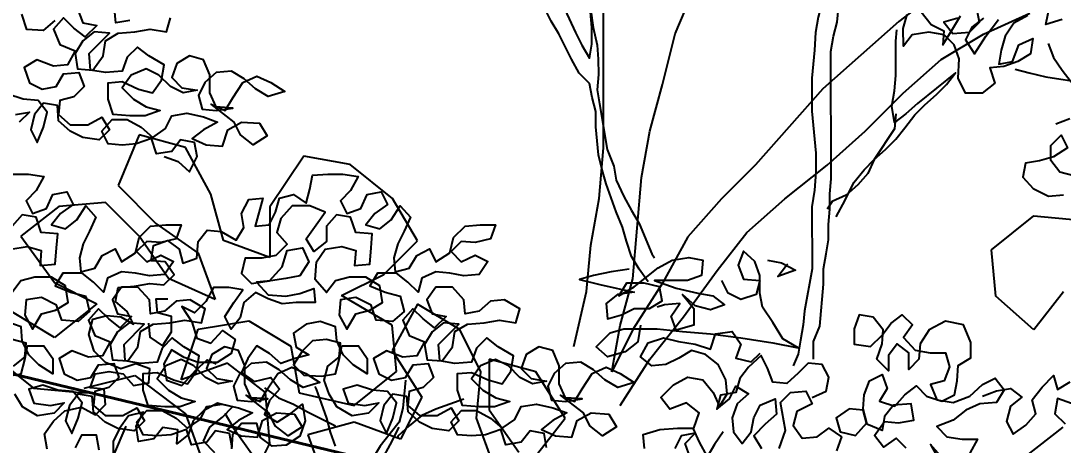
# Model space of a CAD drawing. Header units: millimetres. Extents: x 684983 to 685377, y 990360 to 990509.
# Drawn here: x 685190.935 to 685191.703, y 990448.06 to 990448.373 of the extents above; entities that cross this region are included whole.
import ezdxf

# ---------------------------------------------------------------- set-up
doc = ezdxf.new("R2010")
doc.units = ezdxf.units.MM
doc.header["$PDMODE"] = 35
doc.header["$PDSIZE"] = 0.2
for name, color, linetype in [('ANJILI', 7, 'Continuous'), ('dim', 7, 'Continuous'), ('MAHAGONY', 7, 'Continuous')]:
    doc.layers.add(name, color=color, linetype=linetype)
doc.layers.add('BD', color=1, linetype='Continuous', lineweight=40)
doc.styles.add('DIM', font='ARIALN.TTF', dxfattribs={"width": 0.8, "height": 1})
doc.dimstyles.get("Standard").update_dxf_attribs({"dimtxt": 1, "dimasz": 0.18, "dimexe": 0.18, "dimexo": 0.0625, "dimgap": 0.09, "dimtad": 0, "dimrnd": 0.05, "dimzin": 0, "dimdsep": 46, "dimtxsty": 'DIM', "dimcen": 0.09, "dimse1": 1, "dimse2": 1, "dimsd1": 1, "dimsd2": 1, "dimadec": 0, "dimazin": 0, "dimtfac": 1, "dimtix": 1, "dimtofl": 0, "dimtmove": 2, "dimatfit": 3, "dimfxl": 0, "dimtolj": 1, "dimtzin": 0, "dimarcsym": 0})

# ---------------------------------------------------------------- blocks, each defined once
blk = doc.blocks.new('*D58')
at = {"layer": 'Defpoints', "color": 0, "transparency": 16777216}
for p in [(685177.08947, 990451.441), (685192.34647, 990448.83217), (685192.10547, 990447.83)]:
    blk.add_point(p, dxfattribs=at)
at = {"layer": 'dim', "color": 0, "transparency": 16777216, "insert": (685184.83847, 990450.63767), "char_height": 1, "attachment_point": 5, "rotation": 346.47844, "style": 'DIM'}
blk.add_mtext('\\A1;15.45', dxfattribs=at)
blk = doc.blocks.new('seee')
at = {"color": 84}
for p, q in [((11672.514, -2905.641, 6505.241), (11673.638, -2902.95, 6505.241)), ((11668.694, -2911.694, 6505.241), (11668.702, -2903.169, 6505.241)), ((11686.424, -2903.41, 6505.241), (11684.404, -2904.979, 6505.241)), ((11688.89, -2905.656, 6505.241), (11691.359, -2904.536, 6505.241)), ((11684.404, -2904.979, 6505.241), (11680.363, -2908.564, 6505.241)), ((11671.838, -2908.332, 6505.241), (11672.514, -2905.641, 6505.241)), ((11686.646, -2907, 6505.241), (11688.89, -2905.656, 6505.241)), ((11684.625, -2908.792, 6505.241), (11686.646, -2907, 6505.241)), ((11671.163, -2910.799, 6505.241), (11671.838, -2908.332, 6505.241)), ((11680.363, -2908.564, 6505.241), (11676.77, -2912.599, 6505.241)), ((11682.604, -2910.81, 6505.241), (11684.625, -2908.792, 6505.241)), ((11670.712, -2913.266, 6505.241), (11671.163, -2910.799, 6505.241)), ((11680.583, -2912.602, 6505.241), (11682.604, -2910.81, 6505.241)), ((11644.018, -2910.999, 6505.241), (11642.894, -2913.69, 6505.241)), ((11646.485, -2911.674, 6505.241), (11644.018, -2910.999, 6505.241)), ((11647.829, -2914.143, 6505.241), (11646.485, -2911.674, 6505.241)), ((11668.468, -2914.386, 6505.241), (11668.694, -2911.694, 6505.241)), ((11652.766, -2912.128, 6505.241), (11650.969, -2914.819, 6505.241)), ((11655.233, -2912.579, 6505.241), (11652.766, -2912.128, 6505.241)), ((11657.475, -2914.376, 6505.241), (11655.233, -2912.579, 6505.241)), ((11676.77, -2912.599, 6505.241), (11674.973, -2914.392, 6505.241)), ((11678.338, -2914.395, 6505.241), (11680.583, -2912.602, 6505.241)), ((11670.258, -2918.65, 6505.241), (11670.712, -2913.266, 6505.241)), ((11642.894, -2913.69, 6505.241), (11644.911, -2915.71, 6505.241)), ((11642.22, -2914.586, 6505.241), (11639.752, -2914.808, 6505.241)), ((11644.013, -2916.383, 6505.241), (11642.22, -2914.586, 6505.241)), ((11648.5, -2916.611, 6505.241), (11647.829, -2914.143, 6505.241)), ((11658.819, -2916.621, 6505.241), (11657.475, -2914.376, 6505.241)), ((11668.017, -2916.853, 6505.241), (11668.468, -2914.386, 6505.241)), ((11674.973, -2914.392, 6505.241), (11673.177, -2916.409, 6505.241)), ((11676.318, -2916.188, 6505.241), (11678.338, -2914.395, 6505.241)), ((11639.752, -2914.808, 6505.241), (11637.732, -2916.377, 6505.241)), ((11650.969, -2914.819, 6505.241), (11650.967, -2917.511, 6505.241)), ((11644.911, -2915.71, 6505.241), (11647.153, -2917.283, 6505.241)), ((11689.328, -2917.097, 6505.241), (11691.573, -2915.305, 6505.241)), ((11691.573, -2915.305, 6505.241), (11694.041, -2915.531, 6505.241)), ((11674.745, -2918.205, 6505.241), (11676.318, -2916.188, 6505.241)), ((11637.732, -2916.377, 6505.241), (11639.524, -2918.846, 6505.241)), ((11645.581, -2918.627, 6505.241), (11644.013, -2916.383, 6505.241)), ((11650.967, -2917.511, 6505.241), (11648.5, -2916.611, 6505.241)), ((11657.023, -2918.414, 6505.241), (11658.819, -2916.621, 6505.241)), ((11667.79, -2919.321, 6505.241), (11668.017, -2916.853, 6505.241)), ((11673.177, -2916.409, 6505.241), (11671.829, -2918.876, 6505.241)), ((11647.153, -2917.283, 6505.241), (11648.048, -2919.751, 6505.241)), ((11689.55, -2919.565, 6505.241), (11689.328, -2917.097, 6505.241)), ((11654.778, -2919.533, 6505.241), (11657.023, -2918.414, 6505.241)), ((11672.949, -2920.672, 6505.241), (11674.745, -2918.205, 6505.241)), ((11639.524, -2918.846, 6505.241), (11641.767, -2919.97, 6505.241)), ((11648.048, -2919.751, 6505.241), (11645.581, -2918.627, 6505.241)), ((11669.583, -2921.117, 6505.241), (11670.258, -2918.65, 6505.241)), ((11671.829, -2918.876, 6505.241), (11670.256, -2921.342, 6505.241)), ((11657.469, -2921.106, 6505.241), (11654.778, -2919.533, 6505.241)), ((11667.114, -2922.237, 6505.241), (11667.79, -2919.321, 6505.241)), ((11691.568, -2921.362, 6505.241), (11689.55, -2919.565, 6505.241)), ((11693.14, -2919.344, 6505.241), (11691.568, -2921.362, 6505.241)), ((11641.767, -2919.97, 6505.241), (11639.522, -2921.763, 6505.241)), ((11658.816, -2919.986, 6505.241), (11657.468, -2922.452, 6505.241)), ((11661.058, -2921.334, 6505.241), (11658.816, -2919.986, 6505.241)), ((11639.522, -2921.763, 6505.241), (11637.279, -2920.415, 6505.241)), ((11671.152, -2922.913, 6505.241), (11672.949, -2920.672, 6505.241)), ((11646.25, -2924.012, 6505.241), (11647.149, -2921.321, 6505.241)), ((11647.149, -2921.321, 6505.241), (11649.842, -2920.875, 6505.241)), ((11649.842, -2920.875, 6505.241), (11652.084, -2922.223, 6505.241)), ((11657.691, -2923.574, 6505.241), (11657.469, -2921.106, 6505.241)), ((11662.178, -2923.578, 6505.241), (11661.058, -2921.334, 6505.241)), ((11669.132, -2923.584, 6505.241), (11669.583, -2921.117, 6505.241)), ((11670.256, -2921.342, 6505.241), (11669.132, -2923.584, 6505.241)), ((11652.084, -2922.223, 6505.241), (11652.53, -2924.691, 6505.241)), ((11636.156, -2922.657, 6505.241), (11638.397, -2924.454, 6505.241)), ((11657.468, -2922.452, 6505.241), (11659.036, -2924.921, 6505.241)), ((11662.627, -2922.905, 6505.241), (11662.625, -2925.597, 6505.241)), ((11665.094, -2923.581, 6505.241), (11662.627, -2922.905, 6505.241)), ((11669.579, -2925.38, 6505.241), (11671.152, -2922.913, 6505.241)), ((11648.718, -2923.117, 6505.241), (11646.25, -2924.012, 6505.241)), ((11650.736, -2924.689, 6505.241), (11648.718, -2923.117, 6505.241)), ((11641.089, -2924.456, 6505.241), (11643.782, -2923.786, 6505.241)), ((11643.782, -2923.786, 6505.241), (11646.472, -2925.807, 6505.241)), ((11655.446, -2925.367, 6505.241), (11657.691, -2923.574, 6505.241)), ((11661.951, -2926.046, 6505.241), (11662.178, -2923.578, 6505.241)), ((11666.662, -2926.05, 6505.241), (11665.094, -2923.581, 6505.241)), ((11638.397, -2924.454, 6505.241), (11640.865, -2924.68, 6505.241)), ((11640.865, -2924.68, 6505.241), (11641.314, -2924.681, 6505.241)), ((11650.957, -2927.381, 6505.241), (11650.736, -2924.689, 6505.241)), ((11652.53, -2924.691, 6505.241), (11655.446, -2925.367, 6505.241)), ((11659.036, -2924.921, 6505.241), (11657.912, -2927.164, 6505.241)), ((11662.625, -2925.597, 6505.241), (11664.193, -2927.842, 6505.241)), ((11646.472, -2925.807, 6505.241), (11647.367, -2928.276, 6505.241)), ((11655.445, -2926.264, 6505.241), (11652.977, -2926.935, 6505.241)), ((11657.912, -2927.164, 6505.241), (11655.445, -2926.264, 6505.241)), ((11662.846, -2928.514, 6505.241), (11661.951, -2926.046, 6505.241)), ((11665.09, -2928.067, 6505.241), (11666.662, -2926.05, 6505.241)), ((11642.656, -2928.047, 6505.241), (11643.331, -2926.477, 6505.241)), ((11691.113, -2928.091, 6505.241), (11693.133, -2926.523, 6505.241)), ((11649.834, -2929.624, 6505.241), (11650.957, -2927.381, 6505.241)), ((11652.977, -2926.935, 6505.241), (11653.872, -2929.403, 6505.241))]:
    blk.add_line(p, q, dxfattribs=at)
blk = doc.blocks.new('TREE30')
at = {"color": 15, "flags": 128}
for points in [[(-0.18039, 2.37921), (-0.16535, 2.3462), (-0.16034, 2.33619), (-0.15432, 2.32619), (-0.15233, 2.3372), (-0.15234, 2.35021), (-0.15336, 2.36222)], [(-0.15336, 2.36522), (-0.15134, 2.35021), (-0.14833, 2.3362), (-0.14732, 2.32519), (-0.14731, 2.31318), (-0.1483, 2.30117), (-0.14628, 2.29016), (-0.14025, 2.25414), (-0.13523, 2.24113), (-0.13322, 2.23013), (-0.1272, 2.21712), (-0.12119, 2.20612), (-0.11517, 2.19611), (-0.10514, 2.1721), (-0.10314, 2.1691)], [(-0.10812, 2.15008), (-0.11514, 2.16008), (-0.12115, 2.17009), (-0.12517, 2.18209), (-0.12818, 2.1931), (-0.1332, 2.2051), (-0.14122, 2.22712), (-0.14424, 2.23812), (-0.14725, 2.25013), (-0.14927, 2.27215), (-0.14928, 2.28416), (-0.15229, 2.29516), (-0.15431, 2.30617), (-0.16232, 2.31417), (-0.16834, 2.32517), (-0.17836, 2.34518), (-0.18438, 2.35519), (-0.18939, 2.36519)], [(0.03177, 2.39342), (0.03178, 2.38141), (0.02879, 2.36939), (0.0258, 2.35838), (0.02381, 2.34637), (0.02282, 2.33236), (0.02084, 2.31033), (0.02086, 2.28431), (0.0239, 2.25129), (0.02391, 2.23627), (0.02292, 2.22226), (0.02093, 2.20925), (0.02098, 2.16021), (0.015, 2.12717), (0.01401, 2.11616), (0.01202, 2.10415), (0.01003, 2.09314), (0.00603, 2.08413)], [(0.02204, 2.08915), (0.02203, 2.10316), (0.02702, 2.11518), (0.02999, 2.14821), (0.02998, 2.16022), (0.03197, 2.17223), (0.03397, 2.18324), (0.03396, 2.19525), (0.03495, 2.20726), (0.03493, 2.21927), (0.03592, 2.23128), (0.03583, 2.33137), (0.03782, 2.34338), (0.04082, 2.35439), (0.04181, 2.3654), (0.0438, 2.37641), (0.04779, 2.38742), (0.04879, 2.39243)], [(0.03995, 2.20126), (0.04695, 2.21428), (0.05394, 2.2283), (0.06194, 2.23831), (0.06994, 2.24633), (0.07894, 2.25434), (0.08694, 2.26235), (0.09394, 2.27137), (0.10193, 2.28138), (0.10993, 2.2894), (0.11893, 2.29741), (0.12693, 2.30543), (0.13393, 2.31444), (0.10393, 2.29039), (0.09493, 2.28238), (0.08593, 2.27536), (0.08391, 2.28837), (0.0859, 2.30039), (0.08689, 2.3124), (0.08687, 2.33942), (0.08786, 2.34843)], [(0.20697, 2.33753), (0.21099, 2.32652), (0.218, 2.31652), (0.22501, 2.30752), (0.23303, 2.29852), (0.23403, 2.29752)], [(0.18097, 2.31749), (0.19198, 2.31449), (0.20499, 2.3115), (0.21701, 2.30951), (0.22401, 2.30852)], [(0.08692, 2.28237), (0.08593, 2.27036), (0.06994, 2.24633), (0.06494, 2.23531), (0.05695, 2.2263), (0.04795, 2.21828), (0.03694, 2.21327), (0.03294, 2.20726)], [(-0.29922, 2.07284), (-0.3012, 2.05082), (-0.30419, 2.03981), (-0.31119, 2.03079), (-0.31918, 2.02078), (-0.32518, 2.01076), (-0.33017, 1.99975), (-0.33117, 1.99675)], [(-0.44131, 2.04669), (-0.4343, 2.03468), (-0.42026, 2.01468)], [(-0.35421, 2.02075), (-0.35823, 2.03175), (-0.36124, 2.04276), (-0.36525, 2.05476), (-0.36927, 2.06577), (-0.37027, 2.06777)], [(-0.31508, 1.91469), (-0.3181, 1.9277), (-0.31911, 1.93871), (-0.32112, 1.94972), (-0.32213, 1.96173), (-0.32217, 1.99976), (-0.31717, 2.01077), (-0.31118, 2.02179), (-0.30419, 2.0358)], [(-0.07299, 2.03502), (-0.06797, 2.02401), (-0.06196, 2.01301)]]:
    blk.add_lwpolyline(points, dxfattribs=at)
at = {"color": 3, "flags": 128}
for points in [[(-0.48922, 2.24877), (-0.47821, 2.24477), (-0.46919, 2.23677), (-0.4632, 2.24879), (-0.46521, 2.2598), (-0.47622, 2.26179), (-0.48322, 2.25278), (-0.49523, 2.25076), (-0.49924, 2.26277), (-0.51125, 2.25875), (-0.52226, 2.25774), (-0.53327, 2.25873), (-0.53828, 2.26874), (-0.53028, 2.27775), (-0.51827, 2.27776), (-0.50726, 2.27177), (-0.49824, 2.26377), (-0.48824, 2.27079), (-0.48325, 2.2808), (-0.47124, 2.28281), (-0.45822, 2.27982), (-0.44721, 2.27583), (-0.45821, 2.26981), (-0.46722, 2.2628), (-0.4562, 2.2578), (-0.44319, 2.25682), (-0.4392, 2.26983), (-0.42819, 2.27585), (-0.41418, 2.27486), (-0.40817, 2.26485), (-0.41917, 2.25784), (-0.42919, 2.26584), (-0.4342, 2.27584), (-0.45223, 2.28984), (-0.44121, 2.28484), (-0.43522, 2.29486), (-0.42722, 2.30687), (-0.41622, 2.31189), (-0.4052, 2.30689), (-0.39419, 2.2999), (-0.4072, 2.29588), (-0.41721, 2.30188), (-0.42622, 2.30988), (-0.43624, 2.31587), (-0.44825, 2.31486), (-0.45725, 2.30685), (-0.46224, 2.29683), (-0.45923, 2.28583), (-0.44822, 2.28483), (-0.43521, 2.28685), (-0.44822, 2.28784), (-0.45324, 2.29884), (-0.45325, 2.31285), (-0.45826, 2.32486), (-0.46928, 2.32785), (-0.47928, 2.32184), (-0.48327, 2.31082), (-0.47526, 2.30283), (-0.46325, 2.30083), (-0.47425, 2.29882), (-0.48427, 2.30382), (-0.49328, 2.31282), (-0.5033, 2.31781), (-0.5153, 2.3128), (-0.5223, 2.30278), (-0.51328, 2.29378), (-0.50327, 2.28779), (-0.49226, 2.28479), (-0.50426, 2.28078), (-0.51627, 2.28077), (-0.52929, 2.28176), (-0.5333, 2.29376), (-0.53331, 2.30678), (-0.5223, 2.30779), (-0.50929, 2.30179), (-0.49828, 2.2988), (-0.49128, 2.30882), (-0.48929, 2.32083), (-0.5013, 2.32782), (-0.51032, 2.33482), (-0.51832, 2.32681), (-0.52231, 2.31579), (-0.53532, 2.31478), (-0.54733, 2.31677), (-0.54835, 2.32978), (-0.53235, 2.34581), (-0.54436, 2.3468), (-0.55336, 2.33979), (-0.55936, 2.32977), (-0.55734, 2.31776), (-0.54533, 2.31677), (-0.53733, 2.32779), (-0.53534, 2.3398), (-0.52534, 2.34582), (-0.51233, 2.34683), (-0.50032, 2.34884), (-0.48731, 2.34685), (-0.48432, 2.35786)], [(-0.51634, 2.35583), (-0.52735, 2.35382), (-0.52836, 2.36483)], [(-0.55739, 2.3648), (-0.55337, 2.3538), (-0.54236, 2.35181), (-0.55136, 2.34279), (-0.56037, 2.34979), (-0.56839, 2.35779), (-0.57639, 2.34877), (-0.57137, 2.33677), (-0.55936, 2.33177), (-0.56535, 2.32076), (-0.57636, 2.31975), (-0.58938, 2.32474), (-0.59938, 2.31873), (-0.59536, 2.30672), (-0.58535, 2.30172), (-0.57434, 2.30374), (-0.56835, 2.31375), (-0.55634, 2.31476), (-0.55233, 2.30376), (-0.56032, 2.29574), (-0.57133, 2.29273), (-0.57232, 2.28172), (-0.56331, 2.27372), (-0.5493, 2.27373), (-0.53829, 2.27975), (-0.53228, 2.26975), (-0.54028, 2.26173), (-0.55329, 2.26372), (-0.5633, 2.26872), (-0.57232, 2.27671), (-0.57333, 2.28872), (-0.58434, 2.29072), (-0.59134, 2.2817), (-0.59433, 2.26969), (-0.58932, 2.25968), (-0.58432, 2.2717), (-0.58133, 2.28371), (-0.58835, 2.29271), (-0.60036, 2.2937), (-0.61237, 2.2977)], [(-0.60635, 2.28169), (-0.59534, 2.2837), (-0.60334, 2.27569)], [(-0.57539, 2.35578), (-0.58439, 2.34776), (-0.5974, 2.34875), (-0.60142, 2.36076)], [(0.21796, 2.35655), (0.20496, 2.35254), (0.20795, 2.36655)], [(0.19094, 2.35953), (0.17993, 2.35352), (0.17294, 2.3435), (0.16995, 2.33249), (0.16795, 2.32148), (0.17896, 2.32349), (0.18395, 2.33651), (0.19496, 2.34152), (0.19297, 2.32951), (0.18296, 2.32349), (0.17196, 2.31948), (0.16095, 2.31847), (0.16496, 2.30646), (0.15496, 2.29845), (0.14195, 2.29844), (0.13594, 2.31044), (0.13692, 2.32545), (0.13291, 2.33646), (0.1249, 2.34446), (0.11288, 2.34645), (0.09987, 2.34444), (0.09288, 2.33542), (0.09286, 2.34943), (0.09586, 2.36045)], [(0.10686, 2.36246), (0.11488, 2.35246), (0.12489, 2.34746), (0.1239, 2.33645), (0.1309, 2.34747), (0.13789, 2.35948)], [(0.13589, 2.35748), (0.12489, 2.35447), (0.1319, 2.34547), (0.14491, 2.34648), (0.15291, 2.35449), (0.1499, 2.3685)], [(0.15591, 2.3575), (0.14691, 2.35048), (0.14191, 2.34047), (0.14893, 2.32947), (0.15792, 2.34349), (0.16792, 2.35651)], [(-0.43569, 2.0199), (-0.4377, 2.0309), (-0.44871, 2.0329), (-0.45571, 2.02388), (-0.46772, 2.02187), (-0.47173, 2.03388), (-0.48374, 2.02986), (-0.49475, 2.02885), (-0.50576, 2.02984), (-0.51077, 2.03985), (-0.50277, 2.04886), (-0.49076, 2.04887), (-0.47975, 2.04288), (-0.47073, 2.03488), (-0.46073, 2.04189), (-0.45573, 2.05191), (-0.44372, 2.05392), (-0.43071, 2.05093), (-0.4197, 2.04694), (-0.4307, 2.04092), (-0.4397, 2.03391), (-0.42869, 2.02891), (-0.41568, 2.02792), (-0.41169, 2.04094), (-0.40068, 2.04695), (-0.38667, 2.04596), (-0.38065, 2.03596), (-0.39166, 2.02895), (-0.40167, 2.03694), (-0.40669, 2.04695), (-0.42472, 2.06094), (-0.4137, 2.05595), (-0.40771, 2.06596), (-0.39971, 2.07798), (-0.3887, 2.08299), (-0.37769, 2.078), (-0.36668, 2.071), (-0.37968, 2.06699), (-0.3897, 2.07298), (-0.39871, 2.08098), (-0.40873, 2.08698), (-0.42073, 2.08597), (-0.42973, 2.07795), (-0.43473, 2.06794), (-0.43172, 2.05693), (-0.42071, 2.05594), (-0.4077, 2.05796), (-0.42071, 2.05894), (-0.42572, 2.06995), (-0.42574, 2.08396), (-0.43075, 2.09597), (-0.44176, 2.09896), (-0.45177, 2.09294), (-0.45576, 2.08193), (-0.44775, 2.07393), (-0.43573, 2.07194), (-0.44674, 2.06993), (-0.45676, 2.07492), (-0.46577, 2.08392), (-0.47578, 2.08892), (-0.48779, 2.0839), (-0.49479, 2.07389), (-0.48577, 2.06489), (-0.47576, 2.05889), (-0.46474, 2.0559), (-0.47675, 2.05189), (-0.48876, 2.05188), (-0.50177, 2.05286), (-0.50579, 2.06487), (-0.5058, 2.07788), (-0.49479, 2.07889), (-0.48177, 2.0729), (-0.47076, 2.06991), (-0.46377, 2.07992), (-0.46177, 2.09193), (-0.47379, 2.09893), (-0.48281, 2.10593), (-0.4908, 2.09791), (-0.4948, 2.0869), (-0.50781, 2.08589), (-0.51982, 2.08788), (-0.52083, 2.10089), (-0.50483, 2.11692), (-0.51685, 2.11791), (-0.52585, 2.11089), (-0.53184, 2.10088), (-0.52983, 2.08887), (-0.51782, 2.08788), (-0.50982, 2.0989), (-0.50783, 2.11091), (-0.49783, 2.11692), (-0.48482, 2.11794), (-0.47281, 2.11995), (-0.4598, 2.11796), (-0.4568, 2.12897), (-0.46882, 2.13597), (-0.47983, 2.13495), (-0.48883, 2.12694), (-0.49984, 2.12493), (-0.50085, 2.13594), (-0.50987, 2.14594), (-0.52288, 2.14592), (-0.52987, 2.13591), (-0.52586, 2.1249), (-0.51485, 2.12291), (-0.52385, 2.1139), (-0.53286, 2.12089), (-0.54088, 2.12889), (-0.54887, 2.11988), (-0.54386, 2.10787), (-0.53184, 2.10288), (-0.53784, 2.09187), (-0.54885, 2.09085), (-0.56186, 2.09585), (-0.57187, 2.08983), (-0.56785, 2.07783), (-0.55784, 2.07283), (-0.54683, 2.07484), (-0.54084, 2.08486), (-0.52883, 2.08587), (-0.52481, 2.07486), (-0.53281, 2.06685), (-0.54382, 2.06384), (-0.54481, 2.05283), (-0.53579, 2.04483), (-0.52178, 2.04484), (-0.51078, 2.05086), (-0.50476, 2.04085), (-0.51276, 2.03284), (-0.52578, 2.03483), (-0.53579, 2.03982), (-0.5448, 2.04782), (-0.54582, 2.05983), (-0.55683, 2.06182), (-0.56383, 2.05281), (-0.56682, 2.0408), (-0.5618, 2.03079), (-0.55681, 2.04281), (-0.55382, 2.05482), (-0.56083, 2.06382), (-0.57284, 2.06481), (-0.58486, 2.0688), (-0.59586, 2.06579), (-0.59185, 2.05478), (-0.57884, 2.05279), (-0.56783, 2.05481), (-0.57583, 2.04679), (-0.58884, 2.04478), (-0.60086, 2.05177), (-0.60687, 2.06178)], [(-0.60789, 2.08379), (-0.59889, 2.09081), (-0.5979, 2.10182), (-0.60891, 2.10481)], [(-0.61289, 2.07578), (-0.60188, 2.07779), (-0.59889, 2.08881), (-0.5969, 2.09982), (-0.58389, 2.09983), (-0.57687, 2.08983), (-0.57686, 2.07782), (-0.58788, 2.08481), (-0.59589, 2.09281), (-0.6009, 2.10382), (-0.60191, 2.11483), (-0.61393, 2.11882)], [(-0.60803, 2.23492), (-0.59602, 2.23493), (-0.58401, 2.23294), (-0.59, 2.22193), (-0.598, 2.21391), (-0.59299, 2.20391), (-0.58198, 2.20792), (-0.57699, 2.21894), (-0.56598, 2.22095), (-0.56097, 2.21094), (-0.57097, 2.20393), (-0.57797, 2.19492), (-0.56696, 2.19192), (-0.55795, 2.19894), (-0.55096, 2.20995), (-0.54294, 2.20095), (-0.54794, 2.18994), (-0.55293, 2.17993), (-0.55593, 2.16891), (-0.55491, 2.15791), (-0.54391, 2.16092), (-0.53791, 2.17093), (-0.52791, 2.17595), (-0.52289, 2.16594), (-0.51189, 2.17296), (-0.5089, 2.18497), (-0.4999, 2.19399), (-0.48789, 2.195), (-0.47588, 2.19501), (-0.47987, 2.184), (-0.49188, 2.18098), (-0.50289, 2.18197), (-0.51089, 2.17396), (-0.50288, 2.16596), (-0.49187, 2.17097), (-0.48186, 2.16598), (-0.48886, 2.15596), (-0.50087, 2.15495), (-0.51188, 2.15694), (-0.52289, 2.15793), (-0.53389, 2.15292), (-0.53688, 2.14191), (-0.5449, 2.14991), (-0.55391, 2.15691), (-0.56893, 2.15689), (-0.57492, 2.14688), (-0.56291, 2.14188), (-0.55089, 2.13889), (-0.54788, 2.12689), (-0.55688, 2.11887), (-0.56989, 2.11986), (-0.57391, 2.13187), (-0.58592, 2.13786), (-0.59793, 2.13585), (-0.59892, 2.12384), (-0.59291, 2.11283), (-0.58591, 2.12485), (-0.5749, 2.12786), (-0.5649, 2.13388), (-0.56691, 2.14689), (-0.57793, 2.15388), (-0.59094, 2.15387), (-0.60195, 2.15086), (-0.60895, 2.14184)], [(-0.60998, 2.17587), (-0.59697, 2.17788), (-0.58596, 2.17489), (-0.58695, 2.16288), (-0.57494, 2.16389), (-0.57395, 2.1769), (-0.57296, 2.18791), (-0.58597, 2.1889), (-0.58998, 2.20091), (-0.60099, 2.2029), (-0.60899, 2.19389)], [(-0.18807, 2.0199), (-0.19008, 2.0309), (-0.2011, 2.0329), (-0.20809, 2.02388), (-0.2201, 2.02187), (-0.22412, 2.03388), (-0.23612, 2.02986), (-0.24713, 2.02885), (-0.25814, 2.02984), (-0.26315, 2.03985), (-0.25516, 2.04886), (-0.24315, 2.04887), (-0.23213, 2.04288), (-0.22312, 2.03488), (-0.21311, 2.04189), (-0.20812, 2.05191), (-0.19611, 2.05392), (-0.1831, 2.05093), (-0.17208, 2.04694), (-0.18309, 2.04092), (-0.19209, 2.03391), (-0.18107, 2.02891), (-0.16806, 2.02792), (-0.16407, 2.04094), (-0.15307, 2.04695), (-0.13905, 2.04596), (-0.13304, 2.03596), (-0.14404, 2.02895), (-0.15406, 2.03694), (-0.15907, 2.04695), (-0.1771, 2.06094), (-0.16609, 2.05595), (-0.16009, 2.06596), (-0.1521, 2.07798), (-0.14109, 2.08299), (-0.13008, 2.078), (-0.11906, 2.071), (-0.13207, 2.06699), (-0.14208, 2.07298), (-0.1511, 2.08098), (-0.16111, 2.08698), (-0.17312, 2.08597), (-0.18212, 2.07795), (-0.18712, 2.06794), (-0.1841, 2.05693), (-0.17309, 2.05594), (-0.16008, 2.05796), (-0.1731, 2.05894), (-0.17811, 2.06995), (-0.17812, 2.08396), (-0.18314, 2.09597), (-0.19415, 2.09896), (-0.20415, 2.09294), (-0.20815, 2.08193), (-0.20013, 2.07393), (-0.18812, 2.07194), (-0.19913, 2.06993), (-0.20914, 2.07492), (-0.21816, 2.08392), (-0.22817, 2.08892), (-0.24018, 2.0839), (-0.24717, 2.07389), (-0.23816, 2.06489), (-0.22814, 2.05889), (-0.21713, 2.0559), (-0.22914, 2.05189), (-0.24115, 2.05188), (-0.25416, 2.05286), (-0.25817, 2.06487), (-0.25819, 2.07788), (-0.24718, 2.07889), (-0.23416, 2.0729), (-0.22315, 2.06991), (-0.21615, 2.07992), (-0.21416, 2.09193), (-0.22618, 2.09893), (-0.23519, 2.10593), (-0.24319, 2.09791), (-0.24718, 2.0869), (-0.26019, 2.08589), (-0.27221, 2.08788), (-0.27322, 2.10089), (-0.25722, 2.11692), (-0.26923, 2.11791), (-0.27823, 2.11089), (-0.28423, 2.10088), (-0.28222, 2.08887), (-0.2702, 2.08788), (-0.26221, 2.0989), (-0.26022, 2.11091), (-0.25021, 2.11692), (-0.2372, 2.11794), (-0.2252, 2.11995), (-0.21218, 2.11796), (-0.20919, 2.12897), (-0.22121, 2.13597), (-0.23222, 2.13495), (-0.24122, 2.12694), (-0.25222, 2.12493), (-0.25323, 2.13594), (-0.26225, 2.14594), (-0.27526, 2.14592), (-0.28226, 2.13591), (-0.27825, 2.1249), (-0.26723, 2.12291), (-0.27623, 2.1139), (-0.28525, 2.12089), (-0.29326, 2.12889), (-0.30126, 2.11988), (-0.29624, 2.10787), (-0.28423, 2.10288), (-0.29023, 2.09187), (-0.30123, 2.09085), (-0.31425, 2.09585), (-0.32425, 2.08983), (-0.32024, 2.07783), (-0.31022, 2.07283), (-0.29922, 2.07484), (-0.29322, 2.08486), (-0.28121, 2.08587), (-0.2772, 2.07486), (-0.2852, 2.06685), (-0.2962, 2.06384), (-0.2972, 2.05283), (-0.28818, 2.04483), (-0.27417, 2.04484), (-0.26316, 2.05086), (-0.25715, 2.04085), (-0.26515, 2.03284), (-0.27816, 2.03483), (-0.28818, 2.03982), (-0.29719, 2.04782), (-0.2982, 2.05983), (-0.30921, 2.06182), (-0.31621, 2.05281), (-0.3192, 2.0408), (-0.31419, 2.03079), (-0.3092, 2.04281), (-0.3062, 2.05482), (-0.31322, 2.06382), (-0.32523, 2.06481), (-0.33724, 2.0688), (-0.34825, 2.06579), (-0.34424, 2.05478), (-0.33122, 2.05279), (-0.32022, 2.05481), (-0.32822, 2.04679), (-0.34123, 2.04478), (-0.35324, 2.05177), (-0.35926, 2.06178), (-0.36327, 2.07278), (-0.36028, 2.08379), (-0.35128, 2.09081), (-0.35029, 2.10182), (-0.3613, 2.10481), (-0.37231, 2.1038), (-0.38031, 2.09579), (-0.3873, 2.08477), (-0.37929, 2.07677), (-0.36527, 2.07578), (-0.35427, 2.07779), (-0.35127, 2.08881), (-0.34928, 2.09982), (-0.33627, 2.09983), (-0.32926, 2.08983), (-0.32925, 2.07782), (-0.34026, 2.08481), (-0.34828, 2.09281), (-0.35329, 2.10382), (-0.3543, 2.11483), (-0.36631, 2.11882), (-0.37732, 2.11681), (-0.38732, 2.10979), (-0.38531, 2.09878), (-0.3753, 2.09279), (-0.3863, 2.08978), (-0.39731, 2.08576), (-0.40633, 2.09376), (-0.41634, 2.09976), (-0.42334, 2.08974), (-0.42833, 2.07873), (-0.41832, 2.07173), (-0.40531, 2.07475), (-0.39829, 2.06574), (-0.40629, 2.05673), (-0.41028, 2.04572), (-0.40027, 2.03972), (-0.38927, 2.04674), (-0.38027, 2.05375), (-0.37825, 2.04074), (-0.38225, 2.02873), (-0.39325, 2.02171), (-0.40426, 2.0207), (-0.41327, 2.0277), (-0.41628, 2.0387), (-0.42829, 2.03869), (-0.43529, 2.02968), (-0.43628, 2.01867)], [(-0.44929, 2.01565), (-0.45831, 2.02465), (-0.45331, 2.03567), (-0.44331, 2.04368), (-0.43531, 2.0517), (-0.44732, 2.05469), (-0.45833, 2.04867), (-0.46633, 2.04066), (-0.47032, 2.02965), (-0.47932, 2.02263), (-0.47833, 2.03364), (-0.49034, 2.03563), (-0.49734, 2.02662), (-0.50935, 2.02461), (-0.51136, 2.03662), (-0.50537, 2.04763), (-0.51737, 2.04462), (-0.52437, 2.0346), (-0.52937, 2.02459), (-0.52936, 2.01258)], [(-0.54037, 2.01757), (-0.54238, 2.02958), (-0.55439, 2.02957), (-0.55939, 2.01956)], [(-0.58141, 2.01854), (-0.58342, 2.03054), (-0.57642, 2.04056), (-0.56742, 2.04857), (-0.55441, 2.05159), (-0.5434, 2.04559), (-0.5354, 2.05361), (-0.53641, 2.06562), (-0.54742, 2.06661), (-0.54343, 2.07762), (-0.53242, 2.07963), (-0.52141, 2.07764), (-0.51339, 2.06864), (-0.50138, 2.07065), (-0.50039, 2.08166), (-0.51141, 2.08566), (-0.52341, 2.08164), (-0.53543, 2.08664), (-0.54444, 2.09564), (-0.54846, 2.10864), (-0.54547, 2.12066), (-0.53446, 2.12367), (-0.52345, 2.12268), (-0.51344, 2.11668), (-0.51845, 2.12669), (-0.52747, 2.13468), (-0.52547, 2.1457), (-0.51246, 2.14671), (-0.50046, 2.14872), (-0.48945, 2.14773), (-0.48145, 2.15574), (-0.48846, 2.16575), (-0.49947, 2.16674), (-0.49748, 2.17875), (-0.48647, 2.18276), (-0.47746, 2.17577), (-0.47445, 2.16476), (-0.46344, 2.16877), (-0.46245, 2.18178), (-0.45546, 2.1908), (-0.44445, 2.18981), (-0.43243, 2.18281), (-0.42643, 2.19283), (-0.42844, 2.20383), (-0.42245, 2.21485), (-0.41144, 2.21586), (-0.41743, 2.19384), (-0.40642, 2.19485), (-0.40142, 2.20486), (-0.39843, 2.21587), (-0.38742, 2.21888), (-0.37741, 2.21189), (-0.37442, 2.2229), (-0.37242, 2.23391), (-0.36042, 2.23492), (-0.34841, 2.23493), (-0.33639, 2.23294), (-0.34239, 2.22193), (-0.35039, 2.21391), (-0.34537, 2.20391), (-0.33437, 2.20792), (-0.32937, 2.21894), (-0.31837, 2.22095), (-0.31335, 2.21094), (-0.32336, 2.20393), (-0.33035, 2.19492), (-0.31934, 2.19192), (-0.31034, 2.19894), (-0.30334, 2.20995), (-0.29533, 2.20095), (-0.30032, 2.18994), (-0.30532, 2.17993), (-0.30831, 2.16891), (-0.3073, 2.15791), (-0.29629, 2.16092), (-0.2903, 2.17093), (-0.28029, 2.17595), (-0.27528, 2.16594), (-0.26428, 2.17296), (-0.26129, 2.18497), (-0.25229, 2.19399), (-0.24028, 2.195), (-0.22827, 2.19501), (-0.23226, 2.184), (-0.24427, 2.18098), (-0.25528, 2.18197), (-0.26328, 2.17396), (-0.25526, 2.16596), (-0.24426, 2.17097), (-0.23425, 2.16598), (-0.24124, 2.15596), (-0.25325, 2.15495), (-0.26426, 2.15694), (-0.27527, 2.15793), (-0.28628, 2.15292), (-0.28927, 2.14191), (-0.29728, 2.14991), (-0.3063, 2.15691), (-0.32131, 2.15689), (-0.32731, 2.14688), (-0.31529, 2.14188), (-0.30328, 2.13889), (-0.30027, 2.12689), (-0.30927, 2.11887), (-0.32228, 2.11986), (-0.32629, 2.13187), (-0.33831, 2.13786), (-0.35032, 2.13585), (-0.35131, 2.12384), (-0.34529, 2.11283), (-0.3383, 2.12485), (-0.32729, 2.12786), (-0.31729, 2.13388), (-0.3193, 2.14689), (-0.33032, 2.15388), (-0.34333, 2.15387), (-0.35433, 2.15086), (-0.36133, 2.14184), (-0.37035, 2.15184), (-0.36936, 2.16586), (-0.36236, 2.17587), (-0.34935, 2.17788), (-0.33834, 2.17489), (-0.33933, 2.16288), (-0.32732, 2.16389), (-0.32633, 2.1769), (-0.32534, 2.18791), (-0.33835, 2.1889), (-0.34237, 2.20091), (-0.35338, 2.2029), (-0.36138, 2.19389), (-0.36137, 2.18188), (-0.37137, 2.17386), (-0.37738, 2.18386), (-0.36939, 2.19488), (-0.36239, 2.20489), (-0.3744, 2.20989), (-0.38842, 2.20988), (-0.39741, 2.19986), (-0.40041, 2.18885), (-0.39239, 2.17985), (-0.40139, 2.17083), (-0.4124, 2.16882), (-0.42541, 2.16881), (-0.4284, 2.15679), (-0.42039, 2.14879), (-0.40638, 2.15081), (-0.39638, 2.16183), (-0.39239, 2.17484), (-0.38038, 2.17685), (-0.37537, 2.16585), (-0.38236, 2.15483), (-0.39337, 2.15282), (-0.40538, 2.15081), (-0.41639, 2.1498), (-0.40737, 2.1398), (-0.39336, 2.13881), (-0.38235, 2.14082), (-0.37134, 2.14484), (-0.37033, 2.13383), (-0.38534, 2.13381), (-0.39635, 2.1328), (-0.40737, 2.1368), (-0.41738, 2.14179), (-0.42638, 2.13378), (-0.42937, 2.12176), (-0.43637, 2.11275), (-0.44138, 2.12275), (-0.43439, 2.13377), (-0.42739, 2.14378), (-0.4384, 2.14578), (-0.45041, 2.14576), (-0.45641, 2.13475), (-0.4654, 2.12573), (-0.47542, 2.13073), (-0.4674, 2.11873), (-0.46338, 2.10572), (-0.45237, 2.10173), (-0.44337, 2.11174), (-0.43336, 2.10475), (-0.43635, 2.09373), (-0.44735, 2.08672), (-0.46237, 2.0867), (-0.47338, 2.0907), (-0.48339, 2.09669), (-0.48939, 2.08568), (-0.48737, 2.07267), (-0.47536, 2.06868), (-0.46436, 2.0807), (-0.45536, 2.08871), (-0.44835, 2.08572)], [(-0.12315, 2.16008), (-0.13716, 2.15806), (-0.15116, 2.15505), (-0.16217, 2.15203), (-0.14615, 2.14804), (-0.13314, 2.14505), (-0.11913, 2.14206), (-0.13214, 2.14005), (-0.14114, 2.13304), (-0.14012, 2.12103), (-0.12912, 2.12404), (-0.11911, 2.12905), (-0.1071, 2.12906), (-0.0971, 2.13508), (-0.09911, 2.14609), (-0.11113, 2.14908), (-0.12514, 2.14906), (-0.13113, 2.13905), (-0.11913, 2.14607), (-0.10913, 2.15408), (-0.10013, 2.1611), (-0.08912, 2.16711), (-0.07611, 2.16913), (-0.0651, 2.16713), (-0.06609, 2.15512), (-0.0771, 2.15111), (-0.10312, 2.15109), (-0.0861, 2.1451), (-0.06908, 2.14111), (-0.05707, 2.13912), (-0.04806, 2.13212), (-0.05906, 2.12811), (-0.07108, 2.1311), (-0.08109, 2.1401), (-0.07207, 2.1291), (-0.07206, 2.11609), (-0.08607, 2.11207), (-0.09008, 2.12307), (-0.08309, 2.13309), (-0.0951, 2.13208), (-0.1011, 2.13007)], [(-0.50143, 2.11769), (-0.50042, 2.10669), (-0.4904, 2.09969), (-0.48341, 2.1107), (-0.48342, 2.12271), (-0.49443, 2.12571), (-0.49544, 2.13672), (-0.48643, 2.13672)], [(0.02107, 2.05912), (0.03207, 2.06414), (0.03407, 2.07515), (0.02905, 2.08515), (0.01804, 2.08614), (0.01004, 2.07813), (0.00104, 2.07011), (-0.00997, 2.0711), (-0.01398, 2.08211), (-0.019, 2.09211), (-0.029, 2.0831), (-0.03599, 2.07408), (-0.03899, 2.06307), (-0.05099, 2.06106), (-0.05399, 2.05005), (-0.04399, 2.05806), (-0.03899, 2.06807), (-0.02898, 2.06208), (-0.03798, 2.05406), (-0.04197, 2.04305), (-0.04096, 2.03204), (-0.03394, 2.02304), (-0.02695, 2.03206), (-0.02496, 2.04307), (-0.01996, 2.05308), (-0.00795, 2.05809), (-0.00694, 2.04609), (-0.01594, 2.03807), (-0.02494, 2.02905), (-0.01893, 2.01905)], [(-0.00492, 2.01906), (0.00007, 2.03308), (-0.00395, 2.0551), (0.00405, 2.06311), (0.01606, 2.06412), (0.02107, 2.05412), (0.00907, 2.0481), (0.00608, 2.03709), (0.01309, 2.02709), (0.0251, 2.0281), (0.0341, 2.03511), (0.04412, 2.02812), (0.04012, 2.0171)], [(0.09517, 2.01916), (0.08715, 2.02716), (0.07715, 2.02014), (0.07014, 2.02914), (0.07813, 2.04016), (0.08914, 2.03917), (0.10115, 2.04118), (0.09914, 2.05419), (0.08513, 2.05318), (0.07813, 2.04416), (0.07614, 2.03315), (0.06412, 2.03814), (0.06111, 2.04915), (0.0501, 2.05014), (0.0401, 2.04313), (0.04311, 2.03212), (0.05513, 2.02913), (0.06412, 2.03914), (0.06111, 2.05015), (0.0621, 2.06116), (0.0661, 2.07217), (0.0761, 2.07719), (0.08011, 2.06618), (0.07412, 2.05617), (0.08613, 2.05218), (0.09413, 2.06119), (0.10313, 2.0682), (0.11114, 2.06021), (0.12316, 2.05621), (0.13316, 2.06123), (0.13515, 2.07224), (0.13614, 2.08425), (0.14615, 2.09026), (0.14614, 2.10227), (0.14012, 2.11628), (0.1261, 2.11927), (0.1131, 2.11225), (0.1061, 2.10124), (0.10511, 2.08922), (0.09711, 2.08121), (0.0971, 2.09422), (0.08809, 2.10122), (0.08109, 2.0922), (0.0811, 2.08019), (0.07208, 2.08919), (0.07608, 2.10121), (0.07707, 2.11222), (0.06905, 2.12222), (0.05804, 2.12421), (0.05405, 2.1132), (0.05406, 2.10119), (0.06707, 2.0992), (0.07607, 2.10821), (0.08307, 2.11723), (0.09207, 2.12424), (0.10008, 2.11624), (0.09309, 2.10623), (0.1021, 2.09623), (0.11412, 2.09424), (0.12613, 2.09425), (0.12914, 2.08324), (0.12515, 2.07223), (0.11414, 2.06922), (0.11915, 2.05721), (0.13217, 2.05522), (0.14517, 2.06024), (0.15517, 2.06925), (0.16518, 2.07427), (0.17219, 2.06527), (0.1662, 2.05525), (0.15319, 2.05424), (0.14218, 2.04922), (0.13218, 2.04121), (0.11917, 2.03619), (0.12719, 2.02819), (0.1392, 2.0262), (0.15121, 2.02621), (0.14521, 2.0152)], [(0.1222, 2.01318), (0.11418, 2.02218), (0.1202, 2.01117)], [(-0.04897, 2.03203), (-0.05596, 2.02202), (-0.06196, 2.01201)], [(-0.07497, 2.01199), (-0.07898, 2.023), (-0.07098, 2.03101), (-0.08199, 2.029), (-0.08699, 2.01899)], [(-0.11101, 2.01897), (-0.11202, 2.02998), (-0.09901, 2.03399), (-0.085, 2.035), (-0.07199, 2.03502), (-0.068, 2.04703), (-0.07801, 2.05503), (-0.09102, 2.05001), (-0.09803, 2.05901), (-0.08803, 2.06903), (-0.07703, 2.07505), (-0.06502, 2.07306), (-0.057, 2.06305), (-0.05199, 2.05205), (-0.04599, 2.06206), (-0.047, 2.07307), (-0.05302, 2.08508), (-0.06303, 2.09307), (-0.07405, 2.09607), (-0.08405, 2.09005), (-0.09405, 2.08504), (-0.10506, 2.08403), (-0.11407, 2.09103), (-0.10808, 2.10204), (-0.09607, 2.10605), (-0.08406, 2.10306), (-0.07105, 2.10107), (-0.05903, 2.09708), (-0.05504, 2.10909), (-0.04203, 2.11111), (-0.03502, 2.10111), (-0.03901, 2.09009), (-0.027, 2.0871), (-0.02, 2.09411)], [(0.15518, 2.06025), (0.16619, 2.06426), (0.17719, 2.06627), (0.18621, 2.05927), (0.17721, 2.05226), (0.17422, 2.04025), (0.17923, 2.03024), (0.18923, 2.03726), (0.19723, 2.04627), (0.19422, 2.05728), (0.20222, 2.06729), (0.21121, 2.07631), (0.21423, 2.0653), (0.22423, 2.07132)], [(0.22525, 2.0543), (0.21423, 2.0583), (0.21224, 2.04629), (0.22026, 2.03829)]]:
    blk.add_lwpolyline(points, dxfattribs=at)
at = {"color": 105, "flags": 128}
for points in [[(0.21303, 2.27448), (0.22404, 2.27849)], [(0.22708, 2.23346), (0.21607, 2.23645), (0.20906, 2.24545), (0.20905, 2.25746), (0.21705, 2.26548), (0.22206, 2.25547), (0.21106, 2.24846), (0.20005, 2.24544), (0.18904, 2.24343), (0.18705, 2.23242), (0.19507, 2.22342), (0.20708, 2.21743), (0.21909, 2.21844)]]:
    blk.add_lwpolyline(points, dxfattribs=at)
at = {"color": 86, "flags": 128}
for points in [[(-0.12711, 2.11303), (-0.10108, 2.11306), (-0.08107, 2.11107), (-0.05904, 2.10909), (-0.03502, 2.10611), (-0.01, 2.10213), (0.01002, 2.09815), (-0.00199, 2.10514), (-0.01001, 2.11814), (-0.01803, 2.13015), (-0.02004, 2.14115), (-0.02005, 2.15517), (-0.02407, 2.16617), (-0.03308, 2.17417), (-0.03708, 2.16316), (-0.03306, 2.15215), (-0.02005, 2.15116), (-0.02304, 2.14015), (-0.03505, 2.13614), (-0.04506, 2.14113), (-0.05008, 2.15113)], [(-0.01406, 2.16718), (-0.00305, 2.16519), (0.00797, 2.15919), (-0.00604, 2.15418), (0.00096, 2.16319), (0.00196, 2.16419)], [(-0.1141, 2.11605), (-0.11609, 2.10303), (-0.12609, 2.09502), (-0.1401, 2.091), (-0.14911, 2.099), (-0.13811, 2.11002), (-0.12711, 2.11303)]]:
    blk.add_lwpolyline(points, dxfattribs=at)
at = {"flags": 128}
for points in [[(-0.4103, 2.06673), (-0.39929, 2.05874), (-0.38727, 2.05374), (-0.37626, 2.04775), (-0.35423, 2.03676)], [(-0.25316, 2.05787), (-0.27517, 2.04984), (-0.28618, 2.04483), (-0.29618, 2.03681), (-0.30518, 2.0288), (-0.30518, 2.0268)]]:
    blk.add_lwpolyline(points, dxfattribs=at)

msp = doc.modelspace()

# ---------------------------------------------------------------- linework, layer by layer
at = {"layer": 'BD'}
msp.add_line((685192.10547, 990447.83), (685177.08947, 990451.441), dxfattribs=at)

# ---------------------------------------------------------------- block references
at = {"layer": 'ANJILI', "xscale": 0.01386104931414437, "yscale": 0.01386104931414437, "zscale": 0.01386104931414437}
msp.add_blockref('seee', (685029.62406, 990488.63833, 98.652), dxfattribs=at)
at = {"layer": 'MAHAGONY', "color": 7, "xscale": 0.9355958136093464, "yscale": 0.9355958136093464, "zscale": 0.9355958136093464}
msp.add_blockref('TREE30', (685191.49847, 990446.169, 98.419), dxfattribs=at)

# ---------------------------------------------------------------- dimensions: what is measured, and where the dimension line sits
at = {"layer": 'dim'}
dim = msp.add_aligned_dim(p1=(685177.08947, 990451.441), p2=(685192.10547, 990447.83), distance=1.03074, dimstyle='Standard', dxfattribs=at)
dim.commit()
dim.dimension.update_dxf_attribs({"geometry": '*D58', "text_midpoint": (685184.83847, 990450.63767)})

doc.saveas('drawing.dxf')
